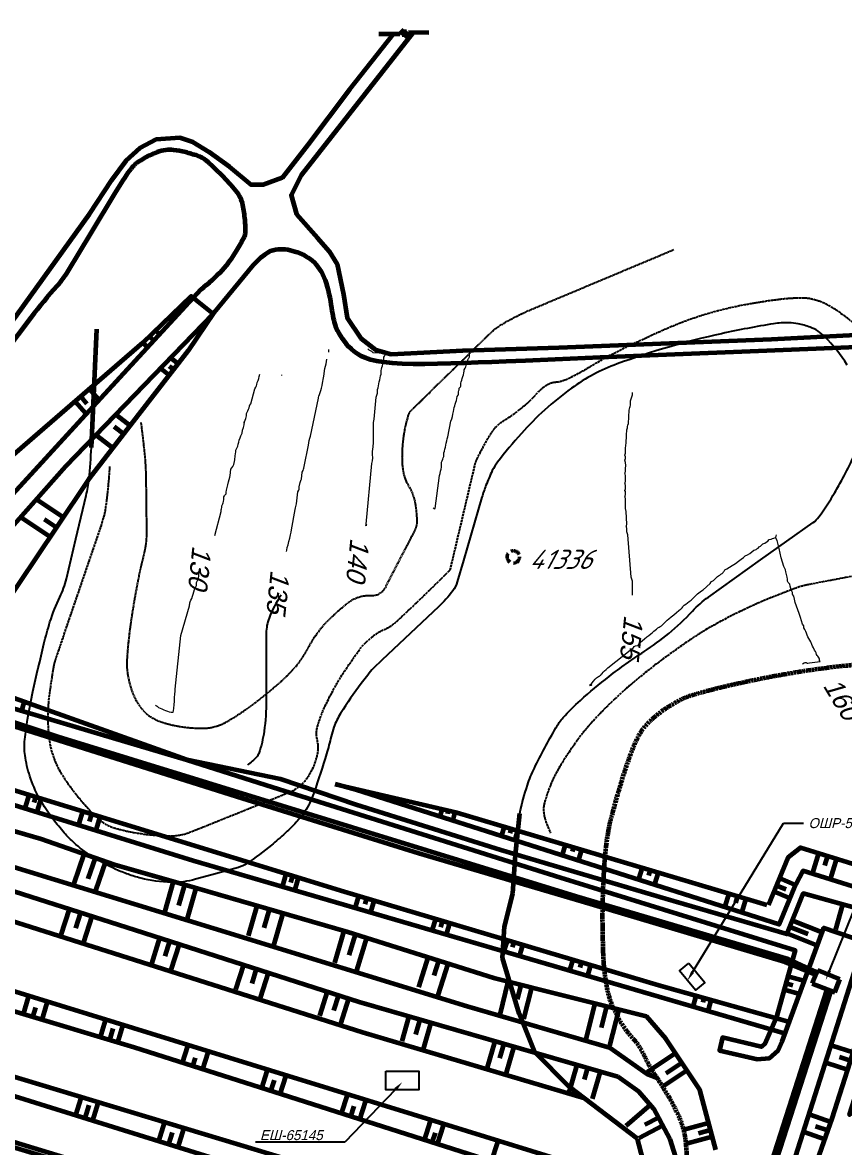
# Model space of a CAD drawing. Header units: centimetres. Extents: x -1591 to 2988, y -2086 to 1278.
# Drawn here: x -633 to -206, y -147 to 437 of the extents above; entities that cross this region are included whole.
import ezdxf
from ezdxf import colors
from ezdxf.entities.mleader import LeaderData, LeaderLine
from ezdxf.math import Vec2, Vec3

# ---------------------------------------------------------------- set-up
doc = ezdxf.new("R2010")
doc.units = ezdxf.units.CM
doc.header["$MEASUREMENT"] = 0
for name, pattern in [('ACAD_ISO02W100', [15, 12, -3]), ('ACAD_ISO04W100', [30, 24, -3, 0, -3]), ('DASHED', [7, 5, -2, 0])]:
    doc.linetypes.add(name, pattern=pattern)
for name, color, linetype in [('layer 1', 7, 'Continuous'), ('Lines', 10, 'Continuous'), ('Дороги', 210, 'Continuous'), ('Свердловини', 90, 'Continuous')]:
    doc.layers.add(name, color=color, linetype=linetype)
doc.styles.add('style1', font='isocpeur_0.ttf', dxfattribs={"oblique": 15, "height": 10})
picture_1 = doc.add_image_def('image1.jpg', size_in_pixel=(4696, 8380))

msp = doc.modelspace()

# ---------------------------------------------------------------- linework, layer by layer
at = {"layer": 'layer 1'}
msp.add_lwpolyline([(-498.76, 140.075, 0.0551621), (-504.949, 128.265, 0.0933966), (-506.415, 120.483), (-506.415, 105.909), (-506.415, 85.602, -0.0345633), (-507.531, 69.483, -0.0475053), (-510.249, 58.034, -0.1100314), (-511.377, 56.183, -0.0361588), (-516.23, 51.822)], format="xyb", dxfattribs=at)
at = {"layer": 'layer 1', "lineweight": 20}
for points in [[(-473.893, 266.238), (-473.893, 266.238), (-473.893, 267.701), (-473.893, 267.701)], [(-498.399, 254.168), (-498.399, 254.168), (-498.399, 254.534), (-498.399, 254.534)], [(-518.15, 229.662), (-518.15, 229.662), (-517.785, 230.028), (-517.785, 230.028)]]:
    msp.add_open_spline(points, degree=3, dxfattribs=at)
for points, knots in [([(-454.508, 176.993), (-454.508, 176.993), (-454.874, 176.261), (-454.874, 176.261), (-454.874, 176.261), (-453.791, 176.67), (-454.342, 176.315), (-454.508, 176.993), (-454.508, 176.993), (-454.508, 176.993), (-451.582, 208.448), (-451.582, 208.448), (-451.582, 208.448), (-450.988, 210.281), (-451.216, 212.597), (-451.216, 214.666), (-451.216, 214.666), (-450.183, 221.206), (-451.206, 226.93), (-450.485, 231.491), (-450.485, 231.491), (-450.485, 231.491), (-449.388, 242.829), (-449.388, 242.829), (-449.388, 242.829), (-449.134, 243.562), (-448.909, 244.291), (-448.656, 245.024), (-448.656, 245.024), (-448.656, 245.024), (-448.656, 246.853), (-448.656, 246.853), (-448.656, 246.853), (-447.811, 249.46), (-447.643, 252.385), (-446.827, 254.899), (-446.827, 254.899), (-446.827, 254.899), (-446.827, 256.728), (-446.827, 256.728), (-446.827, 256.728), (-446.218, 258.488), (-445.407, 261.728), (-445.364, 263.678), (-445.364, 263.678), (-444.715, 264.777), (-444.887, 264.299), (-444.633, 265.506), (-444.633, 265.506), (-444.633, 265.506), (-450.851, 265.872), (-450.851, 265.872), (-450.851, 265.872), (-452.234, 267.119), (-452.393, 266.82), (-453.777, 268.067)], [0, 0, 0, 0, 0.0666667, 0.0666667, 0.0666667, 0.0666667, 0.1333333, 0.1333333, 0.1333333, 0.1333333, 0.2, 0.2, 0.2, 0.2, 0.2666667, 0.2666667, 0.2666667, 0.2666667, 0.3333333, 0.3333333, 0.3333333, 0.3333333, 0.4, 0.4, 0.4, 0.4, 0.4666667, 0.4666667, 0.4666667, 0.4666667, 0.5333333, 0.5333333, 0.5333333, 0.5333333, 0.6, 0.6, 0.6, 0.6, 0.6666667, 0.6666667, 0.6666667, 0.6666667, 0.7333333, 0.7333333, 0.7333333, 0.7333333, 0.8, 0.8, 0.8, 0.8, 0.8666667, 0.8666667, 0.8666667, 0.8666667, 1, 1, 1, 1]), ([(-419.761, 185.405), (-419.003, 184.933), (-419.89, 185.039), (-418.664, 185.039), (-418.664, 185.039), (-418.664, 185.039), (-416.469, 202.23), (-416.469, 202.23), (-416.469, 202.23), (-415.985, 203.723), (-415.837, 205.184), (-415.372, 206.619), (-415.372, 206.619), (-415.372, 206.619), (-415.372, 209.18), (-415.372, 209.18), (-415.372, 209.18), (-415.011, 210.222), (-414.684, 211.086), (-414.275, 212.106), (-414.275, 212.106), (-414.275, 212.106), (-414.275, 213.934), (-414.275, 213.934), (-414.275, 213.934), (-413.394, 216.649), (-413.098, 219.406), (-412.08, 222.347), (-412.08, 222.347), (-412.08, 222.347), (-410.617, 230.394), (-410.617, 230.394), (-410.617, 230.394), (-409.551, 232.24), (-409.789, 233.555), (-409.154, 235.514), (-409.154, 235.514), (-409.094, 238.264), (-407.544, 240.348), (-407.325, 243.195), (-407.325, 243.195), (-406.436, 244.735), (-406.634, 243.922), (-406.594, 245.755), (-406.594, 245.755), (-406.238, 246.829), (-406.317, 246.428), (-406.228, 247.584), (-406.228, 247.584), (-405.193, 249.037), (-405.496, 248.173), (-405.496, 250.144), (-405.496, 250.144), (-404.922, 251.803), (-403.705, 255.381), (-403.668, 257.094), (-403.668, 257.094), (-402.925, 258.381), (-402.69, 258.824), (-402.57, 260.386), (-402.57, 260.386), (-401.483, 261.879), (-402.026, 260.31), (-401.839, 262.215), (-401.839, 262.215), (-401.305, 263.639), (-400.741, 262.388), (-400.741, 267.335)], [0, 0, 0, 0, 0.0555556, 0.0555556, 0.0555556, 0.0555556, 0.1111111, 0.1111111, 0.1111111, 0.1111111, 0.1666667, 0.1666667, 0.1666667, 0.1666667, 0.2222222, 0.2222222, 0.2222222, 0.2222222, 0.2777778, 0.2777778, 0.2777778, 0.2777778, 0.3333333, 0.3333333, 0.3333333, 0.3333333, 0.3888889, 0.3888889, 0.3888889, 0.3888889, 0.4444444, 0.4444444, 0.4444444, 0.4444445, 0.5, 0.5, 0.5, 0.5, 0.5555556, 0.5555556, 0.5555556, 0.5555556, 0.6111111, 0.6111111, 0.6111111, 0.6111111, 0.6666667, 0.6666667, 0.6666667, 0.6666667, 0.7222222, 0.7222222, 0.7222222, 0.7222222, 0.7777778, 0.7777778, 0.7777778, 0.7777778, 0.8333333, 0.8333333, 0.8333333, 0.8333333, 0.8888889, 0.8888889, 0.8888889, 0.8888889, 1, 1, 1, 1]), ([(-495.839, 162.728), (-495.804, 164.325), (-493.704, 171.374), (-493.279, 174.067), (-493.279, 174.067), (-493.279, 174.067), (-491.45, 184.674), (-491.45, 184.674), (-491.45, 184.674), (-491.082, 185.81), (-491.087, 186.464), (-490.718, 187.6), (-490.718, 187.6), (-490.718, 187.6), (-489.987, 193.818), (-489.987, 193.818), (-489.987, 193.818), (-489.098, 195.357), (-489.295, 194.544), (-489.255, 196.378), (-489.255, 196.378), (-488.615, 200.164), (-488.18, 200.002), (-488.093, 200.368), (-488.093, 200.368), (-488.093, 200.368), (-487.792, 204.059), (-487.792, 204.059), (-487.792, 204.059), (-486.962, 205.497), (-487.177, 205.498), (-486.695, 206.985), (-486.695, 206.985), (-486.695, 206.985), (-484.5, 217.958), (-484.5, 217.958), (-484.5, 217.958), (-484.467, 219.507), (-483.863, 221.294), (-483.403, 222.713), (-483.403, 222.713), (-483.403, 222.713), (-479.38, 242.463), (-479.38, 242.463), (-479.38, 242.463), (-479.266, 242.965), (-477.737, 246.888), (-477.185, 250.144), (-477.185, 250.144), (-477.155, 251.518), (-476.845, 252.596), (-476.454, 253.802), (-476.454, 253.802), (-476.454, 253.802), (-476.088, 257.825), (-476.088, 257.825), (-476.088, 257.825), (-475.628, 259.244), (-475.024, 261.031), (-474.991, 262.58)], [0, 0, 0, 0, 0.0625, 0.0625, 0.0625, 0.0625, 0.125, 0.125, 0.125, 0.125, 0.1875, 0.1875, 0.1875, 0.1875, 0.25, 0.25, 0.25, 0.25, 0.3125, 0.3125, 0.3125, 0.3125, 0.375, 0.375, 0.375, 0.375, 0.4375, 0.4375, 0.4375, 0.4375, 0.5, 0.5, 0.5, 0.5, 0.5625, 0.5625, 0.5625, 0.5625, 0.625, 0.625, 0.625, 0.625, 0.6875, 0.6875, 0.6875, 0.6875, 0.75, 0.75, 0.75, 0.75, 0.8125, 0.8125, 0.8125, 0.8125, 0.875, 0.875, 0.875, 0.875, 1, 1, 1, 1]), ([(-533.147, 171.141), (-533.147, 171.141), (-529.855, 183.576), (-529.855, 183.576), (-529.855, 183.576), (-529.751, 184.925), (-529.521, 185.056), (-529.489, 186.502), (-529.489, 186.502), (-528.509, 188.199), (-528.951, 188.07), (-528.392, 189.794), (-528.392, 189.794), (-528.392, 189.794), (-528.392, 191.257), (-528.392, 191.257), (-528.392, 191.257), (-527.949, 191.949), (-527.829, 192.058), (-527.294, 192.72), (-527.294, 192.72), (-527.257, 194.434), (-525.669, 200.476), (-525.1, 202.23), (-525.1, 202.23), (-525.1, 202.23), (-524.734, 205.522), (-524.734, 205.522), (-524.734, 205.522), (-524.277, 206.568), (-523.333, 206.842), (-522.905, 209.545), (-522.905, 209.545), (-522.905, 209.545), (-522.174, 215.398), (-522.174, 215.398), (-522.174, 215.398), (-520.534, 218.238), (-520.979, 220.674), (-518.882, 224.176), (-518.882, 224.176), (-518.83, 226.545), (-517.698, 227.962), (-517.785, 230.028), (-517.785, 230.028), (-516.229, 233.059), (-516.825, 233.848), (-516.687, 234.417), (-516.687, 234.417), (-516.182, 235.401), (-515.782, 236.377), (-515.224, 237.343), (-515.224, 237.343), (-515.1, 238.962), (-515.313, 238.117), (-514.493, 239.537), (-514.493, 239.537), (-514.493, 239.537), (-512.298, 247.218), (-512.298, 247.218), (-512.298, 247.218), (-511.408, 248.468), (-511.322, 248.928), (-511.201, 250.51), (-511.201, 250.51), (-510.254, 252.152), (-510.302, 253.162), (-509.738, 254.899)], [0, 0, 0, 0, 0.0555556, 0.0555556, 0.0555556, 0.0555556, 0.1111111, 0.1111111, 0.1111111, 0.1111111, 0.1666667, 0.1666667, 0.1666667, 0.1666667, 0.2222222, 0.2222222, 0.2222222, 0.2222222, 0.2777778, 0.2777778, 0.2777778, 0.2777778, 0.3333333, 0.3333333, 0.3333333, 0.3333333, 0.3888889, 0.3888889, 0.3888889, 0.3888889, 0.4444444, 0.4444444, 0.4444444, 0.4444445, 0.5, 0.5, 0.5, 0.5, 0.5555556, 0.5555556, 0.5555556, 0.5555556, 0.6111111, 0.6111111, 0.6111111, 0.6111111, 0.6666667, 0.6666667, 0.6666667, 0.6666667, 0.7222222, 0.7222222, 0.7222222, 0.7222222, 0.7777778, 0.7777778, 0.7777778, 0.7777778, 0.8333333, 0.8333333, 0.8333333, 0.8333333, 0.8888889, 0.8888889, 0.8888889, 0.8888889, 1, 1, 1, 1]), ([(-316.251, 140.051), (-316.251, 140.051), (-316.251, 147.366), (-316.251, 147.366), (-316.251, 147.366), (-316.505, 148.099), (-316.729, 148.828), (-316.982, 149.561), (-316.982, 149.561), (-316.982, 149.561), (-318.811, 171.506), (-318.811, 171.506), (-318.811, 171.506), (-319.304, 173.024), (-319.177, 173.136), (-319.177, 174.798), (-319.177, 174.798), (-319.655, 176.377), (-319.655, 175.413), (-319.177, 176.993), (-319.177, 176.993), (-319.177, 176.993), (-319.543, 183.576), (-319.543, 183.576), (-319.543, 183.576), (-320.169, 185.507), (-319.908, 187.988), (-319.908, 190.16), (-319.908, 190.16), (-320.386, 191.739), (-320.386, 190.775), (-319.908, 192.355), (-319.908, 192.355), (-319.908, 193.858), (-319.789, 193.298), (-320.274, 194.549), (-320.274, 194.549), (-319.753, 195.892), (-319.908, 195.564), (-319.908, 197.11), (-319.908, 197.11), (-320.386, 198.689), (-320.386, 197.725), (-319.908, 199.304), (-319.908, 199.304), (-319.908, 199.304), (-319.908, 202.23), (-319.908, 202.23), (-319.908, 202.23), (-320.386, 203.809), (-320.386, 202.845), (-319.908, 204.425), (-319.908, 204.425), (-319.908, 206.34), (-319.627, 208.608), (-320.274, 210.277), (-320.274, 210.277), (-319.678, 211.813), (-319.76, 211.252), (-320.274, 212.837), (-320.274, 212.837), (-319.703, 214.308), (-319.908, 214.837), (-319.908, 216.495), (-319.908, 216.495), (-319.341, 220.086), (-319.548, 223.657), (-319.177, 226.005), (-319.177, 226.005), (-318.686, 227.518), (-319, 227.867), (-318.445, 229.296), (-318.445, 229.296), (-318.445, 229.296), (-318.08, 236.246), (-318.08, 236.246), (-318.08, 236.246), (-317.785, 237.156), (-317.643, 237.896), (-317.348, 238.806), (-317.348, 238.806), (-317.348, 238.806), (-317.348, 241), (-317.348, 241), (-317.348, 241), (-316.804, 242.573), (-316.29, 243.605), (-316.251, 245.39)], [0, 0, 0, 0, 0.0434783, 0.0434783, 0.0434783, 0.0434783, 0.0869565, 0.0869565, 0.0869565, 0.0869565, 0.1304348, 0.1304348, 0.1304348, 0.1304348, 0.173913, 0.173913, 0.173913, 0.1739131, 0.2173913, 0.2173913, 0.2173913, 0.2173913, 0.2608696, 0.2608696, 0.2608696, 0.2608696, 0.3043478, 0.3043478, 0.3043478, 0.3043478, 0.3478261, 0.3478261, 0.3478261, 0.3478261, 0.3913043, 0.3913043, 0.3913043, 0.3913044, 0.4347826, 0.4347826, 0.4347826, 0.4347826, 0.4782609, 0.4782609, 0.4782609, 0.4782609, 0.5217391, 0.5217391, 0.5217391, 0.5217391, 0.5652174, 0.5652174, 0.5652174, 0.5652174, 0.6086957, 0.6086957, 0.6086957, 0.6086957, 0.6521739, 0.6521739, 0.6521739, 0.6521739, 0.6956522, 0.6956522, 0.6956522, 0.6956522, 0.7391304, 0.7391304, 0.7391304, 0.7391304, 0.7826087, 0.7826087, 0.7826087, 0.7826087, 0.826087, 0.826087, 0.826087, 0.826087, 0.8695652, 0.8695652, 0.8695652, 0.8695652, 0.9130435, 0.9130435, 0.9130435, 0.9130435, 1, 1, 1, 1]), ([(-337.831, 93.965), (-337.831, 93.965), (-338.562, 93.234), (-338.562, 93.234), (-338.562, 93.234), (-336.499, 93.556), (-337.851, 93.512), (-337.831, 93.965), (-337.831, 93.965), (-334.211, 98.515), (-333.874, 97.634), (-333.076, 98.354), (-333.076, 98.354), (-333.068, 98.361), (-331.73, 100.193), (-329.052, 102.378), (-329.052, 102.378), (-329.052, 102.378), (-316.65, 112.318), (-316.65, 112.318), (-316.65, 112.318), (-315.169, 113.397), (-315.876, 113.886), (-313.325, 114.082), (-313.325, 114.082), (-312.465, 116.072), (-307.915, 119.111), (-306.01, 120.666), (-306.01, 120.666), (-304.912, 121.74), (-304.166, 122.226), (-303.084, 123.226), (-303.084, 123.226), (-301.364, 123.72), (-300.037, 125.541), (-298.695, 126.884), (-298.695, 126.884), (-298.695, 126.884), (-291.014, 133.102), (-291.014, 133.102), (-291.014, 133.102), (-290.222, 133.961), (-290.15, 134.043), (-289.551, 134.93), (-289.551, 134.93), (-288.257, 135.693), (-287.146, 136.644), (-285.893, 137.491), (-285.893, 137.491), (-285.893, 137.491), (-282.601, 140.782), (-282.601, 140.782), (-282.601, 140.782), (-281.553, 141.491), (-280.723, 142.268), (-279.675, 142.977), (-279.675, 142.977), (-279.675, 142.977), (-276.018, 146.269), (-276.018, 146.269), (-276.018, 146.269), (-274.978, 147.689), (-275.842, 147.017), (-274.189, 147.732), (-274.189, 147.732), (-273.053, 149.284), (-271.443, 150.315), (-269.8, 151.39), (-269.8, 151.39), (-269.008, 152.249), (-268.936, 152.331), (-268.337, 153.218), (-268.337, 153.218), (-266.133, 154.397), (-259.534, 158.768), (-257.73, 160.534), (-257.73, 160.534), (-256.101, 161.002), (-254.693, 162.362), (-253.34, 163.46), (-253.34, 163.46), (-252.025, 163.809), (-252.292, 163.807), (-251.146, 164.557), (-251.146, 164.557), (-250.175, 165.453), (-249.556, 165.855), (-248.586, 166.751), (-248.586, 166.751), (-247.133, 167.169), (-246.46, 167.869), (-245.294, 168.946), (-245.294, 168.946), (-243.758, 169.269), (-243.537, 169.72), (-242.002, 170.043), (-242.002, 170.043), (-241.742, 170.759), (-241.754, 170.753), (-241.636, 171.506)], [0, 0, 0, 0, 0.0384615, 0.0384615, 0.0384615, 0.0384615, 0.0769231, 0.0769231, 0.0769231, 0.0769231, 0.1153846, 0.1153846, 0.1153846, 0.1153846, 0.1538462, 0.1538462, 0.1538462, 0.1538462, 0.1923077, 0.1923077, 0.1923077, 0.1923077, 0.2307692, 0.2307692, 0.2307692, 0.2307692, 0.2692308, 0.2692308, 0.2692308, 0.2692308, 0.3076923, 0.3076923, 0.3076923, 0.3076923, 0.3461538, 0.3461538, 0.3461538, 0.3461539, 0.3846154, 0.3846154, 0.3846154, 0.3846154, 0.4230769, 0.4230769, 0.4230769, 0.4230769, 0.4615385, 0.4615385, 0.4615385, 0.4615385, 0.5, 0.5, 0.5, 0.5, 0.5384615, 0.5384615, 0.5384615, 0.5384615, 0.5769231, 0.5769231, 0.5769231, 0.5769231, 0.6153846, 0.6153846, 0.6153846, 0.6153846, 0.6538462, 0.6538462, 0.6538462, 0.6538462, 0.6923077, 0.6923077, 0.6923077, 0.6923077, 0.7307692, 0.7307692, 0.7307692, 0.7307692, 0.7692308, 0.7692308, 0.7692308, 0.7692308, 0.8076923, 0.8076923, 0.8076923, 0.8076923, 0.8461538, 0.8461538, 0.8461538, 0.8461539, 0.8846154, 0.8846154, 0.8846154, 0.8846154, 0.9230769, 0.9230769, 0.9230769, 0.9230769, 1, 1, 1, 1]), ([(-228.103, 104.572), (-225.011, 105.985), (-227.084, 104.521), (-224.445, 104.938), (-224.445, 104.938), (-224.445, 104.938), (-218.959, 105.67), (-218.959, 105.67), (-218.959, 105.67), (-219.332, 106.795), (-219.23, 106.294), (-219.325, 107.498), (-219.325, 107.498), (-219.871, 108.176), (-220.239, 108.651), (-220.788, 109.327), (-220.788, 109.327), (-221.103, 110.821), (-220.94, 110.324), (-221.885, 111.522), (-221.885, 111.522), (-222.319, 113.579), (-223.25, 113.71), (-223.714, 115.911), (-223.714, 115.911), (-225.429, 118.084), (-225.87, 120.72), (-227.371, 123.226), (-227.371, 123.226), (-227.521, 125.134), (-227.057, 123.587), (-228.103, 125.055), (-228.103, 125.055), (-228.909, 129.32), (-232.196, 135.83), (-232.492, 139.685), (-232.492, 139.685), (-233.579, 141.178), (-233.036, 139.609), (-233.224, 141.514), (-233.224, 141.514), (-234.116, 142.766), (-234.405, 144.414), (-234.687, 145.903), (-234.687, 145.903), (-236.095, 147.465), (-235.739, 146.413), (-235.784, 148.463), (-235.784, 148.463), (-236.117, 149.49), (-236.8, 152.165), (-236.881, 153.218), (-236.881, 153.218), (-239.403, 157.587), (-239.927, 166.449), (-242.002, 170.043)], [0, 0, 0, 0, 0.0666667, 0.0666667, 0.0666667, 0.0666667, 0.1333333, 0.1333333, 0.1333333, 0.1333333, 0.2, 0.2, 0.2, 0.2, 0.2666667, 0.2666667, 0.2666667, 0.2666667, 0.3333333, 0.3333333, 0.3333333, 0.3333333, 0.4, 0.4, 0.4, 0.4, 0.4666667, 0.4666667, 0.4666667, 0.4666667, 0.5333333, 0.5333333, 0.5333333, 0.5333333, 0.6, 0.6, 0.6, 0.6, 0.6666667, 0.6666667, 0.6666667, 0.6666667, 0.7333333, 0.7333333, 0.7333333, 0.7333333, 0.8, 0.8, 0.8, 0.8, 0.8666667, 0.8666667, 0.8666667, 0.8666667, 1, 1, 1, 1]), ([(-563.87, 82.992), (-562.983, 82.487), (-563.261, 82.748), (-562.407, 81.895), (-562.407, 81.895), (-560.01, 80.933), (-557.489, 79.395), (-554.726, 79.335), (-554.726, 79.335), (-554.257, 80.784), (-553.972, 89.239), (-553.629, 91.405), (-553.629, 91.405), (-553.629, 91.405), (-550.703, 119.203), (-550.703, 119.203), (-550.703, 119.203), (-550.703, 119.203), (-546.348, 134.583), (-546.348, 134.583), (-546.348, 134.583), (-546.247, 135.433), (-546.102, 135.946), (-545.948, 136.759), (-545.948, 136.759), (-544.65, 138.581), (-544.156, 142.573), (-542.656, 145.172), (-542.656, 145.172), (-542.656, 145.172), (-542.656, 146.635), (-542.656, 146.635), (-542.656, 146.635), (-542.372, 147.697), (-541.193, 148.691), (-541.193, 152.121)], [0, 0, 0, 0, 0.1, 0.1, 0.1, 0.1, 0.2, 0.2, 0.2, 0.2, 0.3, 0.3, 0.3, 0.3, 0.4, 0.4, 0.4, 0.4, 0.5, 0.5, 0.5, 0.5, 0.6, 0.6, 0.6, 0.6, 0.7, 0.7, 0.7, 0.7, 0.8, 0.8, 0.8, 0.8, 1, 1, 1, 1])]:
    msp.add_open_spline(points, degree=3, knots=knots, dxfattribs=at)
at = {"layer": 'Lines', "color": 2, "lineweight": 60}
for p, q in [((-597.195, 216.859), (-594.453, 278.14)), ((-377.007, 5.345), (-374.843, 26.832)), ((-378.359, -14.639), (-377.007, 5.345)), ((-382.686, -31.922), (-378.359, -14.639)), ((-383.767, -48.125), (-382.686, -31.922)), ((-375.1, -76.949), (-383.767, -48.125)), ((-367.258, -96.933), (-375.1, -76.949)), ((-349.141, -115.026), (-367.258, -96.933)), ((-313.718, -142.031), (-349.141, -115.026)), ((-302.101, -185.935), (-313.718, -142.031))]:
    msp.add_line(p, q, dxfattribs=at)
at = {"layer": 'Lines', "linetype": 'ACAD_ISO02W100', "ltscale": 0.05, "flags": 128}
msp.add_lwpolyline([(-571.533, 229.833, -0.0101311), (-569.527, 212.413, -0.0184624), (-568.974, 202.804, -0.0051361), (-568.649, 171.135, -0.0368297), (-568.974, 166.724, -0.0244576), (-570.318, 159.96, 0.0130061), (-573.135, 147.307, 0.0141195), (-577.144, 123.203, 0.0204435), (-578.756, 106.401, 0.0597359), (-578.222, 98.122, 0.0495335), (-575.432, 88.525, 0.0785475), (-570.891, 80.925, 0.0948849), (-565.205, 76.268, 0.0548191), (-558.756, 73.636, 0.0386766), (-549.096, 71.671, 0.0308422), (-539.196, 71.06, 0.0587307), (-534.011, 71.671, 0.0720561), (-526.633, 74.605, 0.0330112), (-512.277, 84.184, 0.0177138), (-498.894, 95.225, 0.0307107), (-491.822, 102.315, 0.0610382), (-484.733, 112.657, -0.0571115), (-477.247, 123.765, -0.0273123), (-472.059, 129.205, -0.0197395), (-464.207, 136.022, -0.1846318), (-451.89, 139.973, 0.2956113), (-444.519, 144.194), (-436.534, 159.686), (-429.054, 174.2, 0.1195359), (-428.109, 178.097, 0.0462807), (-429.054, 188.286, 0.0930661), (-432.352, 196.776, -0.1013888), (-435.256, 204.629, -0.0380213), (-435.787, 211.611, -0.0291696), (-435.256, 220.717, -0.0415881), (-432.762, 233.034, -0.129387), (-430.653, 236.55), (-413.74, 253.056), (-390.449, 275.786, -0.0621221), (-383.393, 281.14, -0.0318591), (-367.971, 288.806), (-340.612, 300.298), (-319.76, 309.056), (-302.189, 316.436), (-294.883, 319.505)], format="xyb", dxfattribs=at)
at = {"layer": 'Lines', "linetype": 'ACAD_ISO04W100', "ltscale": 0.05, "flags": 128}
msp.add_lwpolyline([(-587.773, 207.009, -0.0212117), (-589.749, 186.315, -0.0476861), (-591.887, 177.301), (-603.932, 141.93), (-610.039, 123.995), (-615.835, 106.974, 0.0392928), (-616.907, 102.769, 0.0113429), (-619.126, 87.925, 0.0674791), (-618.914, 64.313, 0.0960702), (-613.43, 48.579, 0.0199594), (-609.704, 42.724, 0.0177689), (-605.035, 36.482, 0.0270761), (-595.205, 25.539, 0.0585112), (-589.846, 21.312, 0.0628745), (-586.025, 19.581, 0.0269257), (-576.555, 17.204, 0.0480695), (-555.95, 15.218, 0.0959753), (-545.702, 17.204), (-525.291, 25.421), (-494.467, 37.83, 0.1380731), (-485.545, 44.714, 0.1101383), (-479.825, 57.526, 0.1081095), (-479.94, 65.204, -0.1243361), (-479.825, 71.906, -0.0415182), (-476.295, 81.654, -0.0276893), (-469.042, 95.388, -0.0251692), (-458.062, 111.733, -0.0591242), (-452.271, 117.827, -0.0668276), (-444.712, 122.558, 0.0801663), (-438.505, 126.676, 0.0031175), (-435.236, 129.734, 0.0012629), (-427.231, 137.354, 0.0053632), (-411.203, 153.021, 0.1396406), (-410.776, 153.788), (-406.488, 172.013), (-402.132, 190.527), (-398.133, 207.525, -0.0542184), (-396.921, 210.958, -0.0183185), (-391.915, 220.471, -0.0154886), (-389.148, 224.964, -0.0328366), (-387.643, 226.95, -0.0764845), (-383.522, 230.448, 0.0336632), (-373.562, 237.537, 0.0393387), (-365.271, 245.487, -0.074433), (-360.587, 249.388, -0.1164678), (-356.343, 250.767, 0.0848861), (-350.449, 252.281, 0.0336918), (-338.342, 258.711, -0.0253707), (-322.416, 267.511, -0.0089839), (-299.618, 278.137, -0.0179333), (-287.924, 282.839, -0.0201993), (-272.937, 287.574, -0.0207865), (-258.046, 290.969, -0.0065306), (-249.323, 292.461, -0.0069469), (-241.088, 293.643, -0.0146282), (-234.668, 294.283, -0.0150292), (-228.394, 294.534, -0.0637536), (-222.632, 293.855, -0.05309), (-216.097, 291.464, -0.0398165), (-210.291, 288.011, -0.0195547), (-199.396, 279.641, -0.0166671), (-188.98, 270.365, -0.0323658), (-184.105, 265.082, -0.0437983), (-179.837, 258.748, -0.06279), (-177.857, 253.791, -0.0311757), (-176.388, 246.242, 0.0215833), (-174.476, 235.304, 0.016567), (-171.167, 222.313, -0.0260515), (-169.22, 214.01, -0.0342501), (-168.597, 208.363, -0.0237014), (-168.646, 200.159, -0.0284808), (-169.66, 191.011, -0.0629307), (-170.867, 187.01), (-175.943, 175.604), (-179.731, 167.092), (-186.413, 160.078), (-194.728, 151.35), (-210.23, 148.406), (-224.64, 145.669, 0.0397162), (-231.369, 143.828, 0.0145226), (-249.094, 136.841, 0.016679), (-265.834, 129.003, 0.0187627), (-280.185, 120.999, 0.0151617), (-288.241, 115.759, 0.0083399), (-302.421, 105.558, 0.0241812), (-322.725, 88.847, 0.0278276), (-338.768, 72.57, 0.0266086), (-345.851, 63.616, 0.0192038), (-354.487, 50.368, 0.0372485), (-358.701, 41.966, 0.0328567), (-362.099, 31.87, 0.11871), (-362.228, 26.197, 0.0658648), (-358.801, 16.665)], format="xyb", dxfattribs=at)
at = {"layer": 'Lines'}
for points in [[(-204.894, 259.543, 0.0542035), (-216.456, 274.333, 0.113886), (-224.042, 279.219, 0.0344326), (-230.257, 280.983, 0.0452284), (-235.146, 281.56, 0.0471098), (-243.054, 281.027, 0.0135498), (-270.065, 275.875, 0.0332689), (-324.229, 260.178, 0.070013), (-347.983, 247.557, 0.0267361), (-361.894, 236.27, 0.0278699), (-373.98, 224.052, 0.0149105), (-386.37, 209.174, 0.0559934), (-389.085, 204.774, 0.017385), (-392.363, 197.149, 0.022031), (-394.469, 190.947), (-404.02, 158.13), (-407.259, 147.001, -0.0914693), (-409.58, 142.382, -0.0417541), (-417.095, 134.01), (-446.202, 106.578), (-450.946, 102.106, 0.0366029), (-451.673, 101.313, 0.0044223), (-457.124, 94.287, 0.0230891), (-467.84, 78.784, 0.0548744), (-471.29, 71.622, 0.0263948), (-472.731, 66.732, -0.0145333), (-475.136, 57.795, -0.0108369), (-481.633, 37.76, -0.0324126), (-484.379, 31.267, -0.0448424), (-487.186, 26.735, -0.0307346), (-492.224, 20.821, -0.0169843), (-496.619, 16.56, -0.0110013), (-503.761, 10.374, -0.0244421), (-516.463, 0.858, -0.0810462), (-520.835, -1.16), (-534.755, -5.021), (-543.175, -7.357, -0.0731403), (-555.762, -8.934, -0.0578819), (-571.609, -6.748, -0.0216491), (-578.138, -4.757, -0.0216669), (-584.465, -2.211, -0.0354938), (-597.036, 4.606, -0.0433746), (-606.324, 11.734, -0.024632), (-610.556, 16.008, -0.0166218), (-616.281, 22.836, -0.0400304), (-624.24, 34.865, -0.0468843), (-629.161, 46.162, -0.0453888), (-631.656, 56.992, -0.0609777), (-631.771, 65.277, -0.015385), (-630.323, 75.651, -0.0109111), (-627.516, 90.149, -0.0066723), (-621.838, 114.796, -0.0141938), (-618.687, 126.263, -0.0408413), (-613.567, 139.15, 0.0568429), (-610.18, 148.537), (-605.222, 169.457), (-599.927, 191.802, 0.0310301), (-598.454, 200.347, 0.0162343), (-597.195, 216.859)], [(-374.843, 26.832, -0.0232107), (-370.833, 41.55, -0.0372566), (-367.245, 50.358, -0.0143361), (-356.076, 71.296, -0.0523607), (-352.274, 76.585, -0.0281046), (-343.381, 85.5, -0.0182332), (-328.467, 97.91, -0.0190527), (-310.329, 110.843, 0.0266591), (-297.504, 120.286, 0.0336016), (-285.238, 131.831, -0.0510205), (-276.888, 139.16), (-249.847, 158.399), (-222.588, 177.793, 0.0822736), (-219.535, 180.828, 0.0233671), (-211.315, 193.45, 0.0103345), (-207.191, 200.823, 0.007271), (-201.703, 211.501, 0.0265187)]]:
    msp.add_lwpolyline(points, format="xyb", dxfattribs=at)
at = {"layer": 'Lines', "color": 2, "linetype": 'ACAD_ISO04W100', "lineweight": 60, "ltscale": 0.05, "flags": 128}
msp.add_lwpolyline([(-384.763, -1719.045, -0.0473979), (-369.185, -1703.865, -0.0804125), (-357.995, -1697.499, -0.0221461), (-340.684, -1691.906, 0.0332396), (-329.229, -1687.922, 0.0119518), (-304.294, -1676.636, 0.0316261), (-295.27, -1671.563, 0.0106622), (-289.1, -1667.372, 0.0037039), (-271.698, -1654.805, 0.0103155), (-255.183, -1642.159, 0.0292409), (-249.724, -1637.248, 0.096762), (-246.424, -1632.285, 0.0334683), (-240.934, -1616.101, 0.0225267), (-239.227, -1608.284, 0.0291448), (-238.537, -1602.135, 0.1095233), (-240.497, -1590.344, 0.1369562), (-246.36, -1582.714, 0.0142794), (-251.556, -1579.044, -0.0101864), (-258.881, -1573.96, -0.007342), (-278.993, -1558.931, -0.0227822), (-285.174, -1553.703, -0.0900094), (-288.638, -1549.087, -0.0843196), (-290.432, -1543.2, -0.0483892), (-290.565, -1538.923, -0.028938), (-289.684, -1531.834, -0.0371611), (-286.662, -1520.275, -0.0540683), (-283.174, -1512.827, -0.0400519), (-278.421, -1506.255, -0.0335161), (-271.655, -1499.322, -0.0421213), (-261.6, -1491.736, 0.038753), (-250.62, -1483.567, 0.0222848), (-243.708, -1476.975, 0.0604493), (-241.587, -1474.149, 0.0798615), (-240.168, -1470.421, 0.0290887), (-238.582, -1459.644, 0.0181392), (-237.974, -1447.88, 0.047515), (-238.332, -1443.388, 0.0293331), (-239.691, -1437.664, 0.0176021), (-242.839, -1428.383, 0.0126682), (-246.21, -1420.126, 0.0269406), (-248.098, -1416.379, 0.0389206), (-252.74, -1409.57, 0.0172309), (-264.869, -1395.478, 0.0040793), (-276.204, -1383.392, 0.0064367), (-283.546, -1375.885, 0.019066), (-301.01, -1359.763, -0.0220633), (-316.019, -1345.739, -0.0060321), (-327.477, -1333.761, -0.0113489), (-333.342, -1327.185, -0.0037075), (-341.982, -1316.892, 0.0024174), (-355.192, -1301.071, 0.0048878), (-360.982, -1294.339, -0.0093461), (-363.979, -1290.791, -0.0546895), (-365.567, -1288.332, -0.0322719), (-367.493, -1283.771, -0.0119872), (-368.356, -1281.087, 0.0060467), (-370.004, -1275.748, 0.0312036), (-379.285, -1252.082, -0.050638), (-384.443, -1237.264, -0.0170539), (-386.362, -1227.779, -0.0045143), (-392.06, -1191.675, -0.0022411), (-394.683, -1173.457, -0.0250624), (-394.828, -1171.816, -0.030396), (-394.778, -1169.579, -0.0052679), (-393.57, -1156.734, -0.0055788), (-392.232, -1145.202, -0.0062605), (-390.797, -1134.957, -0.034076), (-388.639, -1125.295, -0.0385085), (-385.512, -1117.109, -0.0318171), (-383.334, -1113.175, -0.0228333), (-379.723, -1108.06, -0.0352647), (-375.316, -1103.145, -0.0466105), (-371.417, -1100.016, -0.0556285), (-366.168, -1097.337, -0.0521481), (-360.09, -1095.743, -0.0260179), (-350.528, -1094.78, 0.0219728), (-339.199, -1093.732, 0.0055631), (-327.673, -1092.021, 0.0046846), (-314.029, -1089.71, 0.0251931), (-301.597, -1086.831, 0.0290246), (-291.138, -1083.178, 0.0628473), (-285.057, -1079.7, 0.0585663), (-279.622, -1074.513, 0.0505616), (-275.445, -1068.285, 0.1036694), (-274.416, -1064.744, 0.0014406), (-274.136, -1060.955, -0.0011046), (-273.775, -1056.014, -0.0051859), (-272.393, -1039.881, 0.0392212), (-272.356, -1037.737, 0.0269718), (-272.382, -1037.509, 0.0008512), (-273.618, -1030.332, 0.0012128), (-275.259, -1021.028, 0.0052482), (-275.667, -1018.883, 0.0513741), (-276.066, -1017.594, 0.0075942), (-279.768, -1009.272, 0.0147505), (-283.298, -1002.206, 0.0261982), (-285.605, -998.401, 0.0683712), (-289.399, -994.196, 0.0506234), (-295.702, -989.893, 0.0064353), (-301.081, -987.058, -0.0050058), (-308.007, -983.433, -0.0041234), (-336.197, -968.017, -0.0155222), (-343.521, -963.63, -0.0317076), (-349.997, -958.867, 0.0206546), (-359.77, -951.341, 0.0133116), (-366.994, -946.522, -0.0105101), (-376.177, -940.47, -0.0281671), (-383.838, -934.523, -0.108411), (-385.356, -932.478, -0.0562654), (-386.032, -930.366, -0.0095222), (-388.353, -917.51, -0.0043697), (-390.151, -905.677, -0.0207906), (-390.404, -903.173, -0.0542254), (-390.194, -898.938, -0.0178248), (-387.722, -886.315, -0.0127486), (-385.729, -878.656, -0.0134491), (-383.463, -871.504, -0.1000092), (-377.743, -861.813, 0.1185946), (-373.204, -853.435, 0.0251366), (-371.432, -845.124, -0.0213324), (-369.418, -835.317, -0.0100478), (-367.418, -827.956, 0.0133287), (-365.947, -822.397, 0.039298), (-365.12, -817.048, 0.0155451), (-364.521, -803.394, 0.0821467), (-366.783, -788.543, -0.106119), (-367.991, -776.925, -0.033215), (-366.878, -770.598, 0.0278131), (-365.467, -763.06, 0.0380871), (-364.708, -748.823, -0.0474699), (-363.885, -737.404, -0.0301545), (-361.515, -727.151, -0.0468862), (-358.994, -720.861, -0.0039128), (-356.354, -715.823, -0.0021424), (-351.422, -706.681, -0.0029044), (-341.394, -688.535, -0.0029558), (-331.331, -670.821, -0.0238289), (-326.026, -662.547, -0.0423921), (-322.451, -658.325, -0.1084446), (-317.006, -654.854, 0.0579429), (-306.306, -649.456, 0.0165756), (-300.61, -645.423, 0.0203029), (-296.215, -641.797, 0.1171845), (-291.128, -634.473, 0.1105443), (-289.685, -625.145, 0.0431328), (-290.861, -617.51, 0.0423828), (-293.362, -610.058, 0.0186078), (-297.696, -600.988, 0.0720519), (-299.226, -598.875, 0.0132199), (-303.959, -594.25, -0.0104841), (-309.959, -588.453, -0.0012392), (-313.227, -585.143, 0.0010976), (-316.916, -581.405, 0.0268446), (-326.785, -572.465, -0.0176424), (-342.043, -559.144, -0.0423681), (-353.799, -546.09, -0.1205315), (-356.283, -540.351, -0.0325436), (-356.765, -535.712, -0.0177069), (-356.791, -527.145, -0.0069197), (-356.324, -517.026, -0.0270226), (-356.029, -514.447, -0.0317193), (-354.915, -509.723, -0.0074862), (-348.65, -490.156, -0.0069698), (-343.661, -475.997, -0.0308176), (-342.292, -472.886, -0.0451209), (-340.814, -470.56, -0.0089156), (-332.121, -459.681, -0.0143963), (-323.24, -449.571, -0.0173153), (-315.338, -441.649, -0.1381179), (-308.694, -438.212, 0.1499389), (-302.628, -434.893, 0.0834774), (-299.219, -429.972, 0.0630029), (-296.78, -422.449, 0.030973), (-295.947, -415.862, 0.038456), (-296.017, -410.513, 0.0488278), (-297.357, -403.451, 0.0938969), (-299.068, -400.1, 0.0407611), (-302.88, -395.934, 0.0120877), (-317.123, -383.339, 0.0108945), (-327.85, -374.697, -0.0147951), (-335.7, -368.271, -0.0422526), (-342.433, -361.34, -0.0482439), (-347.143, -354.304, -0.0647975), (-349.926, -347.003, -0.0515781), (-351.212, -337.288, -0.018872), (-351.146, -330.073, -0.0150215), (-350.449, -321.035, -0.0284294), (-347.488, -303.124, -0.0652662), (-344.76, -295.673, -0.0185546), (-341.609, -290.151, -0.0136031), (-336.837, -282.91, -0.0211413), (-328.744, -272.315, 0.0351732), (-324.057, -265.808, 0.0118911), (-319.577, -258.163, 0.0104147), (-314.856, -249.215, 0.0045856), (-308.251, -235.734, -0.0031654), (-298.74, -216.177, -0.0087001), (-294.537, -208.034, 0.0146212), (-292.094, -203.158, 0.0754241), (-290.967, -199.308, 0.0158673), (-289.027, -180.44, 0.0075807), (-288.196, -165.504, 0.0105284), (-287.988, -154.734, 0.0248873), (-288.559, -143.649, 0.0416438), (-289.777, -137.121, 0.0401492), (-292.314, -130.128, 0.025546), (-297.7, -119.763, 0.0146682), (-303.55, -110.427, -0.0204543), (-307.669, -103.682, -0.0148985), (-309.684, -99.787, 0.014446), (-311.758, -95.768, 0.0607072), (-315.436, -90.688, -0.0423365), (-320.963, -83.616, -0.0400263), (-326.4, -73.634, -0.0515496), (-329.142, -65.237, -0.0236704), (-330.672, -56.074, -0.0214167), (-331.443, -45.837, -0.0057087), (-331.787, -29.435, -0.0090045), (-331.698, -19.034, -0.0054068), (-331.249, -6.983, -0.0070233), (-330.672, 2.283, -0.0134176), (-329.697, 11.711, -0.0153396), (-328.372, 19.896, -0.0178074), (-327.419, 24.023, -0.0043229), (-322.749, 40.828, -0.015118), (-318.292, 54.742, -0.0206576), (-314.31, 64.668, -0.0812986), (-308.533, 73.39, -0.064769), (-298.463, 81.77, -0.01821), (-291.433, 85.874, -0.0394142), (-287.984, 87.386, -0.0162802), (-280.987, 89.564, -0.0092973), (-268.559, 92.747, -0.0106329), (-245.616, 97.656, -0.0110321), (-223.319, 101.426, -0.0166473), (-197.659, 104.315, -0.0219454), (-178.079, 104.999, -0.0192177), (-161.867, 104.231, 0.0236507), (-148.686, 103.723, 0.005019), (-137.434, 103.935, -0.0017675), (-105.49, 104.744, -0.0054482), (-94.39, 104.865, -0.0026126), (-71.241, 104.744)], format="xyb", dxfattribs=at)
at = {"layer": 'Дороги', "color": 2, "lineweight": 60}
for p, q in [((-437.037, 431.537), (-434.785, 433.794)), ((-434.785, 433.794), (-434.785, 429.994)), ((-434.785, 429.994), (-432.611, 432.32)), ((-432.611, 432.32), (-421.972, 432.165)), ((-447.905, 431.472), (-440.423, 431.537)), ((-440.423, 431.537), (-437.037, 431.537)), ((-567.088, 274.484), (-565.886, 273.233)), ((-563.881, 277.566), (-562.094, 275.707)), ((-570.366, 271.334), (-568.08, 268.697)), ((-552.216, 260.202), (-555.859, 263.018)), ((-556.787, 254.288), (-561.014, 257.555)), ((-556.838, 258.937), (-554.557, 257.173)), ((-598.244, 247.17), (-593.736, 241.968)), ((-605.673, 240.731), (-600.307, 234.541)), ((-602.731, 243.281), (-599.481, 239.532)), ((-577.085, 228.028), (-583.974, 233.352)), ((-586.039, 216.445), (-594.367, 222.882)), ((-580.396, 223.745), (-585.385, 227.601)), ((-611.734, 180.523), (-624.868, 189.319)), ((-618.556, 170.337), (-632.913, 179.953)), ((-615.283, 175.224), (-621.465, 179.365)), ((-633.302, 80.175), (-632.023, 84.467)), ((-645.91, 76.972), (-614.6, 66.784)), ((-518.86, 34.645), (-646.838, 74.899)), ((-614.6, 66.784), (-345.578, -16.07)), ((-629.655, 36.389), (-631.564, 30.171)), ((-626.144, 35.311), (-627.026, 32.437)), ((-623.443, 34.482), (-625.397, 28.119)), ((-427.241, 6.036), (-518.86, 34.645)), ((-440.672, 35.018), (-441.078, 33.273)), ((-438.607, 34.537), (-438.796, 33.726)), ((-436.486, 34.044), (-436.968, 31.971)), ((-601.78, 27.83), (-603.702, 21.574)), ((-597.198, 26.423), (-598.369, 22.608)), ((-592.817, 25.078), (-594.764, 18.739)), ((-415.326, 29.12), (-416.181, 25.448)), ((-411.952, 28.335), (-412.354, 26.61)), ((-408.528, 27.538), (-409.517, 23.29)), ((-382.946, 20.002), (-384.326, 15.357)), ((-379.343, 18.932), (-380.062, 16.511)), ((-375.933, 17.918), (-377.353, 13.139)), ((-705.334, 8.122), (-579.044, -32.282)), ((-338.154, -20.257), (-427.241, 6.036)), ((-351.181, 10.564), (-352.748, 5.29)), ((-346.93, 9.301), (-347.578, 7.122)), ((-342.755, 8.061), (-344.352, 2.686)), ((-219.75, 6.239), (-222.882, -3.923)), ((-601.043, 5.75), (-606.376, -9.579)), ((-595.273, 3.742), (-599.045, -7.099)), ((-589.87, 1.862), (-595.084, -13.121)), ((-215.061, 4.793), (-216.622, -0.274)), ((-210.449, 3.372), (-213.576, -6.773)), ((-496.209, -4.586), (-498.073, -10.658)), ((-492.788, -5.637), (-493.803, -8.942)), ((-311.332, -1.276), (-313.122, -7.302)), ((-307.169, -2.513), (-308.044, -5.457)), ((-303.023, -3.745), (-304.856, -9.914)), ((-554.682, -8.574), (-559.123, -23.963)), ((-548.851, -10.257), (-551.933, -20.937)), ((-489.787, -6.558), (-491.631, -12.564)), ((-241.603, -10.529), (-236.778, -12.524)), ((-240.071, -6.825), (-231.99, -10.167)), ((-542.912, -11.971), (-547.472, -27.772)), ((-458.607, -16.065), (-460.304, -21.757)), ((-454.431, -17.309), (-455.319, -20.288)), ((-345.578, -16.07), (-235.43, -48.673)), ((-266.297, -14.657), (-268.297, -21.39)), ((-261.762, -16.004), (-262.828, -19.591)), ((-257.531, -17.262), (-259.594, -24.208)), ((-242.906, -13.681), (-235.137, -16.894)), ((-608.78, -22.769), (-613.068, -36.172)), ((-511.312, -21.091), (-515.816, -36.699)), ((-504.853, -22.955), (-507.642, -32.617)), ((-450.554, -18.464), (-452.185, -23.939)), ((-236.974, -50.343), (-338.154, -20.257)), ((-207.261, -20.349), (-210.874, -33.363)), ((-602.884, -24.655), (-605.446, -32.663)), ((-596.912, -26.566), (-601.21, -40.002)), ((-497.854, -24.975), (-502.71, -41.801)), ((-418.633, -27.977), (-420.249, -33.398)), ((-415.052, -29.045), (-415.985, -32.175)), ((-233.306, -28.682), (-218.281, -34.664)), ((-579.044, -32.282), (-458.223, -70.937)), ((-466.185, -34.115), (-470.997, -50.787)), ((-411.226, -30.185), (-412.828, -35.563)), ((-234.622, -31.987), (-225.227, -35.728)), ((-561.78, -37.806), (-566.056, -51.172)), ((-556.585, -39.468), (-559.065, -47.221)), ((-460.221, -35.945), (-463.621, -46.674)), ((-454.326, -37.813), (-459.661, -54.642)), ((-381.36, -39.086), (-382.886, -44.206)), ((-377.937, -40.106), (-378.692, -42.642)), ((-236.009, -35.469), (-220.917, -41.478)), ((-551.644, -41.048), (-555.922, -54.419)), ((-373.35, -41.473), (-374.766, -46.227)), ((-518.287, -51.72), (-522.384, -64.525)), ((-422.488, -47.905), (-427.373, -63.314)), ((-417.017, -49.64), (-419.458, -57.338)), ((-412.116, -51.193), (-417.271, -67.455)), ((-347.355, -49.219), (-348.805, -54.082)), ((-342.906, -50.545), (-343.682, -53.148)), ((-338.113, -51.974), (-339.532, -56.733)), ((-221.111, -56.866), (-236.974, -50.343)), ((-235.43, -48.673), (-220.516, -55.499)), ((-511.593, -53.862), (-513.995, -61.37)), ((-505.368, -55.854), (-509.522, -68.841)), ((-235.678, -57.646), (-227.577, -59.901)), ((-220.144, -54.514), (-222.28, -59.711)), ((-208.622, -59.252), (-220.144, -54.514)), ((-380.96, -60.57), (-385.227, -77.669)), ((-374.33, -62.225), (-376.169, -69.595)), ((-368.772, -63.612), (-372.856, -79.975)), ((-236.697, -61.306), (-233.082, -62.312)), ((-222.28, -59.711), (-222.95, -61.425)), ((-222.95, -61.425), (-211.255, -65.994)), ((-211.255, -65.994), (-208.622, -59.252)), ((-632.505, -77.433), (-629.84, -68.512)), ((-474.779, -65.64), (-478.823, -78.282)), ((-468.994, -67.491), (-471.524, -75.399)), ((-463.696, -69.186), (-467.929, -82.416)), ((-283.395, -67.903), (-284.808, -72.98)), ((-279.203, -69.07), (-279.821, -71.289)), ((-275.685, -253.01), (-215.441, -65.014)), ((-237.605, -64.567), (-230.176, -66.634)), ((-575, -94.616), (-639.603, -75.312)), ((-627.519, -78.923), (-626.022, -73.913)), ((-622.727, -80.355), (-620.073, -71.476)), ((-458.223, -70.937), (-323.935, -109.789)), ((-335.877, -71.821), (-340.505, -90.365)), ((-329.739, -73.353), (-332.53, -84.537)), ((-323.467, -74.918), (-328.183, -93.814)), ((-275.584, -70.077), (-277.037, -75.297)), ((-592.515, -89.383), (-589.888, -80.59)), ((-432.344, -78.424), (-436.103, -91.419)), ((-426.713, -80.053), (-429.009, -87.987)), ((-421.021, -81.7), (-425.037, -95.581)), ((-839.162, -82.746), (-275.685, -253.01)), ((-587.612, -90.848), (-585.81, -84.816)), ((-583.439, -92.095), (-580.843, -83.407)), ((-387.843, -91.299), (-391.808, -105.004)), ((-383.115, -92.667), (-385.292, -100.192)), ((-498.353, -119.098), (-575, -94.616)), ((-549.952, -102.617), (-547.208, -94.027)), ((-539.411, -105.984), (-536.602, -97.188)), ((-377.918, -94.171), (-381.843, -107.738)), ((-293.949, -97.677), (-308.742, -107.425)), ((-201.786, -97.295), (-212.614, -93.841)), ((-544.569, -104.336), (-543.183, -99.996)), ((-345.199, -103.637), (-349.338, -117.942)), ((-290.67, -102.653), (-298.981, -108.13)), ((-204.634, -106.227), (-215.43, -102.784)), ((-203.136, -101.528), (-208.797, -99.722)), ((-508.721, -115.786), (-505.888, -106.918)), ((-499.209, -118.824), (-496.276, -109.64)), ((-339.627, -105.249), (-341.387, -111.334)), ((-333.148, -107.124), (-337.261, -121.339)), ((-323.935, -109.789), (-313.091, -117.49)), ((-288.047, -106.634), (-300.076, -114.56)), ((-504.031, -117.284), (-502.222, -111.619)), ((-605.322, -129.815), (-602.547, -120.913)), ((-369.302, -160.317), (-498.353, -119.098)), ((-467.361, -128.997), (-464.295, -119.396)), ((-457.899, -132.019), (-454.788, -122.279)), ((-313.091, -117.49), (-305.38, -126.394)), ((-600.399, -131.349), (-598.3, -124.614)), ((-596.481, -132.571), (-593.691, -123.621)), ((-462.51, -130.546), (-460.75, -125.037)), ((-307.122, -124.383), (-319.767, -135.334)), ((-305.38, -126.394), (-296.92, -142.329)), ((-562.222, -143.249), (-559.28, -133.812)), ((-424.236, -142.771), (-421.106, -132.972)), ((-302.883, -131.098), (-309.958, -134.854)), ((-276.817, -133.882), (-289.717, -137.341)), ((-213.384, -133.463), (-224.098, -129.689)), ((-556.978, -144.884), (-555.07, -138.765)), ((-552.107, -146.402), (-549.127, -136.841)), ((-420.27, -144.038), (-418.634, -138.917)), ((-417.58, -144.897), (-414.447, -135.088)), ((-300.655, -135.294), (-312.76, -141.72)), ((-275.819, -137.606), (-281.97, -139.255)), ((-216.513, -142.346), (-227.218, -138.575)), ((-214.915, -137.811), (-221.232, -135.586)), ((-389.49, -153.869), (-386.257, -143.749)), ((-296.92, -142.329), (-292.09, -157.645)), ((-274.901, -141.029), (-287.802, -144.489))]:
    msp.add_line(p, q, dxfattribs=at)
for points in [[(-440.423, 431.537), (-463.245, 402.618), (-484.886, 373.919), (-498.22, 356.825), (-508.031, 353.141), (-514.301, 353.141), (-525.513, 362.498), (-536.082, 370.131), (-544.47, 375.27), (-551.222, 377.615), (-563.606, 376.604), (-571.981, 372.118), (-579.348, 365.505), (-586.771, 355.58), (-598.413, 337.912), (-636.067, 285.483), (-675.415, 233.228), (-697.026, 204.528), (-719.798, 175.89), (-741.817, 148.197), (-792.28, 81.761), (-803.715, 66.706), (-837.013, 22.868), (-866.657, -16.159)], [(-430.315, 432.085), (-488.301, 358.135), (-493.57, 347.835), (-490.655, 337.87), (-479.888, 325.611), (-473.826, 318.708), (-469.672, 312.019), (-466.309, 296.121), (-464.458, 284.084), (-457.27, 273.499), (-449.598, 267.434), (-441.579, 265.245), (-404.422, 267.062), (-354.614, 268.618), (-244.216, 273.011), (-102.658, 280.207)], [(-513.295, 311.37), (-511.027, 313.708), (-509.018, 315.565), (-507.231, 316.996), (-505.628, 318.059), (-504.17, 318.809), (-502.82, 319.303), (-501.539, 319.596), (-500.289, 319.746), (-499.039, 319.8), (-497.785, 319.772), (-496.529, 319.666), (-495.275, 319.488), (-494.024, 319.243), (-492.78, 318.937), (-491.546, 318.573), (-490.324, 318.158), (-489.117, 317.694), (-487.929, 317.18), (-486.764, 316.608), (-485.627, 315.976), (-484.521, 315.277), (-483.451, 314.507), (-482.421, 313.661), (-481.435, 312.734), (-480.497, 311.721), (-479.608, 310.621), (-478.768, 309.429), (-477.979, 308.144), (-477.24, 306.763), (-476.553, 305.285), (-475.918, 303.705), (-475.335, 302.023), (-474.805, 300.242), (-474.325, 298.389), (-473.891, 296.501), (-473.501, 294.61), (-473.152, 292.752), (-472.839, 290.961), (-472.56, 289.271), (-472.311, 287.718), (-472.087, 286.324), (-471.875, 285.068), (-471.658, 283.916), (-471.42, 282.836), (-471.146, 281.796), (-470.82, 280.761), (-470.426, 279.699), (-469.947, 278.577), (-469.371, 277.371), (-468.692, 276.092), (-467.909, 274.758), (-467.02, 273.389), (-466.02, 272.004), (-464.91, 270.623), (-463.685, 269.264), (-462.344, 267.947), (-460.873, 266.69), (-459.208, 265.508), (-457.276, 264.413), (-455.001, 263.421), (-452.31, 262.543), (-449.128, 261.793), (-445.38, 261.186), (-440.991, 260.734), (-435.917, 260.445), (-430.235, 260.302), (-424.051, 260.285), (-417.471, 260.372), (-410.601, 260.54), (-403.548, 260.768), (-396.419, 261.034), (-389.318, 261.316), (-381.88, 261.616), (-371.84, 262.023), (-356.46, 262.651), (-333.004, 263.614), (-298.734, 265.024), (-250.912, 266.995), (-186.801, 269.64)], [(-273.096, -147.759), (-281.432, -116.672), (-298.923, -90.129), (-309.008, -78.527), (-388.366, -58.722), (-464.045, -34.733), (-543.532, -11.792), (-585.141, 0.216), (-623.284, 13.489), (-698.834, 35.506), (-687.859, 58.184), (-664.22, 98.154), (-643.986, 132.365), (-615.439, 174.99), (-598.3, 200.582), (-572.564, 233.877), (-546.842, 267.154), (-533.413, 286.798), (-513.295, 311.37)], [(-791.382, -17.84), (-792.943, -13.604), (-791.291, -9.907), (-760.318, 34.27), (-725.313, 84.196), (-700.579, 119.474), (-674.347, 153.081), (-636.148, 194.641), (-604.066, 229.544), (-576.416, 259.627), (-540.278, 298.945)], [(-861.965, -64.043), (-845.479, -28.416), (-825.391, 3.176), (-802.048, 36.34), (-774.092, 69.736), (-744.959, 104.538), (-709.452, 146.954), (-697.793, 160.882), (-627.155, 222.11), (-570.366, 271.334), (-545.343, 295.381), (-533.994, 286.089)], [(-341.073, -121.177), (-456.441, -86.818), (-574.649, -49.385), (-661.042, -22.026), (-759.951, 7.595), (-751.536, 26.731), (-730.895, 57.539), (-678.681, 130.593), (-646.872, 166.315), (-610.501, 207.158), (-533.994, 286.089)], [(-223.582, -162.415), (-212.719, -131.575), (-198.002, -85.431), (-187.419, -52.248), (-181.812, -34.67), (-181.626, -30.381), (-185.397, -26.419), (-227.727, -14.668), (-236.164, -35.858), (-299.154, -17.516), (-384.641, 7.776), (-459.719, 31.312), (-498.985, 44.647), (-547.575, 54.636), (-644.92, 89.319), (-653.76, 90.229), (-659.724, 87.226), (-680.706, 53.296), (-681.866, 48.188), (-679.952, 44.515), (-544.329, 2.46), (-236.947, -87.441)], [(-236.016, -81.092), (-302.603, -62.556), (-466.066, -13.842), (-667.147, 47.902), (-668.07, 50.923), (-665.044, 58.35), (-650.467, 83.118), (-648.027, 84.303), (-637.301, 81.366), (-547.575, 54.636)], [(-547.575, 54.636), (-502.943, 40.496), (-353.662, -6.46), (-231.918, -44.137), (-241.76, -79.493), (-247.35, -92.624), (-249.367, -94.288), (-269.62, -89.472), (-271.211, -96.165), (-251.523, -100.715), (-245.254, -100.234), (-240.639, -96.175), (-238.607, -91.6), (-216.998, -32.473), (-196.201, -39.569), (-252.02, -214.908), (-267.302, -264.862), (-270.555, -268.055), (-287.719, -263.293), (-328.242, -251.415), (-355.56, -243.748)], [(-245.735, -20.52), (-235.53, 4.154), (-229.085, 9.116), (-160.339, -12.072), (-155.102, -20.52), (-165.192, -54.899), (-203.583, -129.587), (-175.382, -41.412), (-171.206, -23.653), (-172.295, -20.704), (-186.974, -15.817), (-227.822, -2.898), (-231.477, -9.834), (-240.151, -30.812), (-459.951, 39.027), (-470.624, 41.988)], [(-470.624, 41.988), (-407.517, 27.303), (-287.132, -8.467), (-246.566, -20.52)], [(-732.742, 27.454), (-657.537, 5.254), (-533.852, -32.782), (-402.181, -73.274), (-328.309, -94.661), (-308.798, -108.277), (-303.55, -110.427)], [(-791.382, -17.84), (-683.386, -51.184), (-585.087, -81.535), (-494.92, -109.375), (-409.616, -135.714), (-344.673, -155.765), (-348.53, -163.231), (-348.53, -170.3), (-336.054, -175.572), (-302.101, -185.935)], [(-838.427, -62.501), (-827.201, -52.555), (-816.337, -51.651), (-793.522, -59.065), (-642.714, -108.072), (-501.654, -150.723), (-380.615, -187.322), (-295.76, -213.268), (-284.534, -213.811), (-281.456, -205.674)], [(-840.719, -85.354), (-274.667, -255.602), (-213.363, -65.711)], [(-823.22, -71.505), (-812.116, -65.217), (-785.787, -73.563), (-583.07, -136.751), (-464.844, -173.602)]]:
    msp.add_lwpolyline(points, dxfattribs=at)
msp.add_lwpolyline([(-540.278, 298.945, 0.0463193), (-529.338, 308.833, 0.0530431), (-521.67, 319.19, 0.008088), (-517.762, 326.093, 0.070701), (-517.442, 326.947, 0.0542103), (-517.196, 329.215, 0.0215525), (-517.442, 334.935, 0.0304384), (-518.585, 342.647, 0.060764), (-519.851, 346.352, 0.0594354), (-522.164, 349.966, 0.0227875), (-529.636, 358.253, 0.0156146), (-536.625, 364.9, 0.0462847), (-539.246, 366.838, 0.0509182), (-542.093, 368.186, 0.024877), (-548.256, 370.031, 0.032278), (-554.629, 371.168, 0.0536337), (-558.533, 371.187, 0.0642478), (-563.082, 370.118, 0.0420173), (-569.523, 367.063, 0.0181359), (-573.589, 364.496, 0.051796), (-574.877, 363.405, 0.0393029), (-578.237, 359.298, 0.0162613), (-585.2, 348.547), (-597.537, 328.065), (-609.594, 308.051, -0.0476688), (-615.129, 300.576, 0.0211371), (-628.465, 284.432), (-677.635, 219.505)], format="xyb", dxfattribs=at)
at = {"layer": 'Свердловини'}
for points in [[(-287.056, -50.899), (-278.786, -60.944), (-283.667, -64.962), (-291.937, -54.917)], [(-444.406, -106.931), (-427.206, -106.931), (-427.206, -116.646), (-444.406, -116.646)]]:
    msp.add_lwpolyline(points, close=True, dxfattribs=at)
at = {"layer": 'Свердловини', "linetype": 'DASHED', "lineweight": 50}
msp.add_circle((-378.157, 160.003), 3.238, dxfattribs=at)

# ---------------------------------------------------------------- texts
at = {"layer": 'Свердловини', "char_height": 10, "attachment_point": 1, "style": 'style1'}
for s, width, insert, rotation in [('{\\Ftxt|c204;130}', 2.30755, (-534.756, 165.039), 264.086205), ('{\\Ftxt|c204;140}', 2.30755, (-452.747, 169.002), 264.086205), ('{\\Ftxt|c204;135}', 2.30755, (-494.13, 152.395), 264.086205), ('{\\Ftxt|c204;155}', 2.30755, (-310.584, 128.952), 264.086205), ('{\\Ftxt|c204;160}', 6.43275, (-209.143, 98.35), 301.133082)]:
    msp.add_mtext_dynamic_manual_height_columns(s, width=width, gutter_width=1, heights=[0], dxfattribs=dict(at, insert=insert, rotation=rotation))
at = {"layer": 'Свердловини', "linetype": 'DASHED', "insert": (-370.181, 163.725), "char_height": 10, "attachment_point": 1, "style": 'style1'}
msp.add_mtext_dynamic_manual_height_columns('{\\fGOST Common|b0|i1|c204|p34;41336}', width=5.3259, gutter_width=12.5, heights=[0], dxfattribs=at)

# ---------------------------------------------------------------- pictures from other files: only their frames are drawn
image = msp.add_image(picture_1, insert=(-1591.237, -2067.523), size_in_units=(1712.853, 3056.581), dxfattribs=dict(fade=64))
image.dxf.flags = 7

# ---------------------------------------------------------------- leaders
at = {"layer": 'Свердловини'}
ml = msp.add_multileader_mtext('Standard', dxfattribs=at)
ml.set_content('{\\Ftxt|c204;ОШР-5250/95}', color=256, style='style1')
ml.set_leader_properties()
ml.build(insert=Vec2(0, 0))
ml.multileader.update_dxf_attribs({"text_right_attachment_type": 6, "dogleg_length": 0.36, "arrow_head_size": 5.184})
ctx = ml.context
ctx.base_point, ctx.char_height, ctx.arrow_head_size, ctx.landing_gap_size, ctx.plane_origin = Vec3(-227.562, 21.807), 5.184, 5.184, 2.592, Vec3(-287.802, -59.94)
ctx.right_attachment = 6
notes = []
notes.append((ctx, [(0, (1, 1, 0), (-237.93, 21.807), (1, 0), 10.368, [(0, [(-287.802, -59.94)], 0, [])])]))
ctx.mtext.insert, ctx.mtext.flow_direction = Vec3(-224.97, 24.399), 5
ml = msp.add_multileader_mtext('Standard', dxfattribs=at)
ml.set_content('{\\Ftxt|c204;ПКЗ-5250/65}', color=256, style='style1')
ml.set_leader_properties()
ml.build(insert=Vec2(0, 0))
ml.multileader.update_dxf_attribs({"text_right_attachment_type": 6, "dogleg_length": 0.36, "arrow_head_size": 5.184})
ctx = ml.context
ctx.base_point, ctx.char_height, ctx.arrow_head_size, ctx.landing_gap_size, ctx.plane_origin = Vec3(-178.131, 8.68), 5.184, 5.184, 2.592, Vec3(-215.982, -59.619)
ctx.right_attachment = 6
notes.append((ctx, [(0, (1, 1, 0), (-188.499, 8.68), (1, 0), 10.368, [(0, [(-215.982, -59.619)], 0, [])])]))
ctx.mtext.insert, ctx.mtext.flow_direction = Vec3(-175.539, 11.272), 5
ml = msp.add_multileader_mtext('Standard', dxfattribs=at)
ml.set_content('{\\Ftxt|c204;ЕШ-65145}', color=256, style='style1')
ml.set_leader_properties()
ml.build(insert=Vec2(0, 0))
ml.multileader.update_dxf_attribs({"text_right_attachment_type": 6, "dogleg_length": 0.36, "arrow_head_size": 5.184})
ctx = ml.context
ctx.base_point, ctx.char_height, ctx.arrow_head_size, ctx.landing_gap_size, ctx.plane_origin = Vec3(-520.862, -140.159), 5.184, 5.184, 2.592, Vec3(-435.806, -112.637)
ctx.right_attachment, ctx.text_align_type = 6, 2
notes.append((ctx, [(0, (1, 1, 0), (-465.566, -143.788), (-1, 0), 10.368, [(0, [(-435.806, -112.637)], 0, [])])]))
ctx.mtext.insert, ctx.mtext.alignment, ctx.mtext.flow_direction = Vec3(-477.137, -137.567), 3, 5
for ctx, leaders in notes:
    for number, flags, end, landing, length, lines in leaders:
        leader = LeaderData()
        leader.index, (leader.has_last_leader_line, leader.has_dogleg_vector, leader.attachment_direction) = number, flags
        leader.last_leader_point, leader.dogleg_vector, leader.dogleg_length = Vec3(end), Vec3(landing), length
        for number, points, colour, breaks in lines:
            line = LeaderLine()
            line.index, line.vertices, line.color, line.breaks = number, Vec3.list(points), colors.encode_raw_color(colour), breaks
            leader.lines.append(line)
        ctx.leaders.append(leader)

doc.saveas('drawing.dxf')
